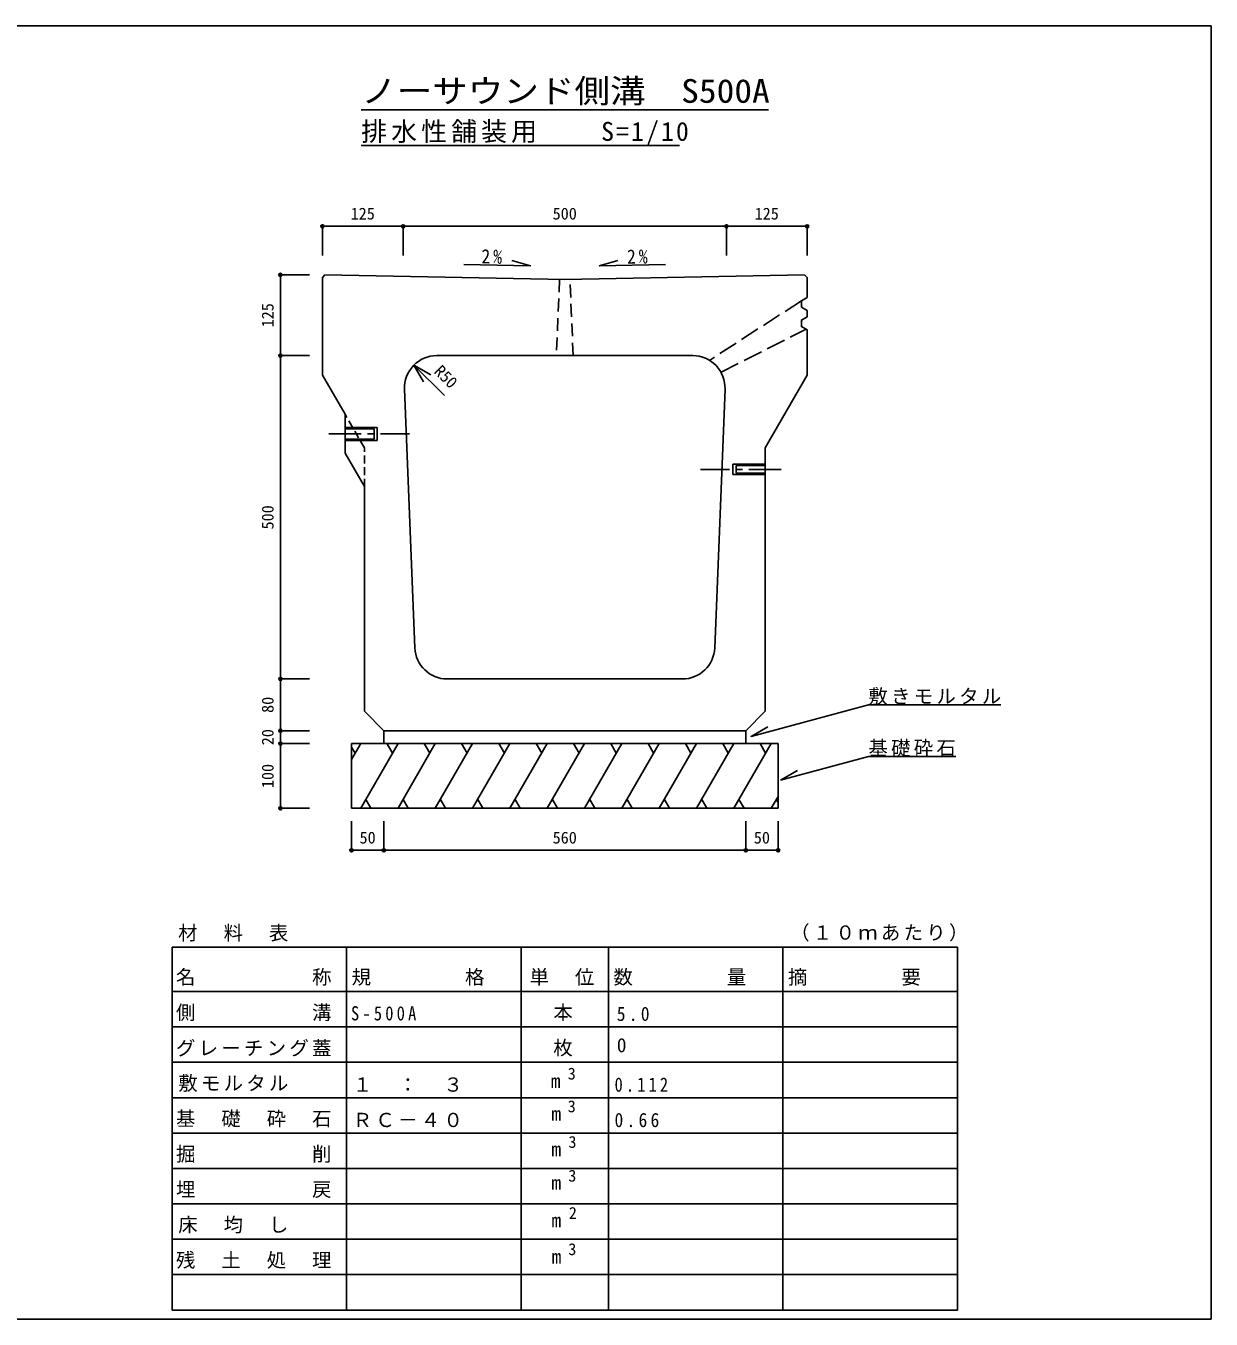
# Model space of a CAD drawing. Units: millimetres at full size, sheet at 1:10. Extents: x -3919 to 2081, y 780 to 2780.
# Drawn here: x 247 to 2081, y 780 to 2780 of the extents above; entities that cross this region are included whole.
import ezdxf
from ezdxf.enums import TextEntityAlignment as Align

# ---------------------------------------------------------------- set-up
doc = ezdxf.new("R2010")
doc.units = ezdxf.units.MM
doc.header["$LTSCALE"] = 10
doc.header["$PDMODE"] = 32
doc.header["$PDSIZE"] = 5
for name, pattern in [('CHAIN1', [8, 5, -1, 1, -1]), ('DASHED1', [1.8, 1.2, -0.6]), ('DASHED2', [3, 2, -1]), ('DASHED3', [4, 3, -1])]:
    doc.linetypes.add(name, pattern=pattern)
doc.layers.add('0-0_通り芯', color=7, linetype='Continuous')
doc.styles.add('ＭＳ ゴシック', font='')
doc.styles.get('ＭＳ ゴシック').set_extended_font_data('MS Gothic')

msp = doc.modelspace()

# ---------------------------------------------------------------- linework, layer by layer
at = {"layer": '0-0_通り芯'}
for p, q in [((765.63, 2649.53), (1395.63, 2649.53)), ((765.63, 2594.53), (1258.13, 2594.53)), ((1133.71, 2408.48), (1162.55, 2416.75)), ((1236.6, 2410.3), (1133.71, 2408.48)), ((740.63, 2158.55), (790.63, 2158.55)), ((785.63, 2156.55), (740.63, 2156.55)), ((740.63, 2140.55), (785.63, 2140.55)), ((785.63, 2140.55), (785.63, 2156.55)), ((790.63, 2158.55), (790.63, 2138.55)), ((790.63, 2138.55), (740.63, 2138.55)), ((1340.63, 2101.55), (1340.63, 2085.55)), ((1390.63, 2101.55), (1340.63, 2101.55)), ((1340.63, 2085.55), (1390.63, 2085.55)), ((1345.63, 2099.55), (1390.63, 2099.55)), ((1345.63, 2087.55), (1345.63, 2099.55)), ((1390.63, 2087.55), (1345.63, 2087.55)), ((1550.41, 1729.31), (1755.41, 1729.31)), ((800.63, 1669.53), (800.63, 1689.53)), ((1360.63, 1669.53), (1360.63, 1689.53)), ((764.9, 1669.53), (750.63, 1644.82)), ((750.63, 1569.53), (750.63, 1669.53)), ((750.63, 1664.27), (756.25, 1654.55)), ((822.63, 1669.53), (764.9, 1569.53)), ((805.63, 1669.01), (813.98, 1654.55)), ((880.37, 1669.53), (822.63, 1569.53)), ((863.07, 1669.53), (871.72, 1654.55)), ((938.11, 1669.53), (880.37, 1569.53)), ((920.8, 1669.53), (929.45, 1654.55)), ((995.84, 1669.53), (938.11, 1569.53)), ((978.54, 1669.53), (987.19, 1654.55)), ((1053.58, 1669.53), (995.84, 1569.53)), ((1036.27, 1669.53), (1044.92, 1654.55)), ((1111.31, 1669.53), (1053.58, 1569.53)), ((1094.01, 1669.53), (1102.66, 1654.55)), ((1169.05, 1669.53), (1111.31, 1569.53)), ((1151.74, 1669.53), (1160.39, 1654.55)), ((1226.78, 1669.53), (1169.05, 1569.53)), ((1209.48, 1669.53), (1218.13, 1654.55)), ((1284.52, 1669.53), (1226.78, 1569.53)), ((1267.21, 1669.53), (1275.86, 1654.55)), ((1342.25, 1669.53), (1284.52, 1569.53)), ((1324.95, 1669.53), (1333.6, 1654.55)), ((1399.99, 1669.53), (1342.25, 1569.53)), ((1382.68, 1669.53), (1391.33, 1654.55)), ((1550.41, 1649.51), (1414.52, 1613.1)), ((1550.41, 1649.51), (1685.41, 1649.51)), ((1414.52, 1613.1), (1440.5, 1628.1)), ((772.82, 1583.25), (780.74, 1569.53)), ((830.56, 1583.25), (838.48, 1569.53)), ((888.29, 1583.25), (896.21, 1569.53)), ((946.03, 1583.25), (953.95, 1569.53)), ((1003.76, 1583.25), (1011.68, 1569.53)), ((1061.5, 1583.25), (1069.42, 1569.53)), ((1119.23, 1583.25), (1127.15, 1569.53)), ((1176.97, 1583.25), (1184.89, 1569.53)), ((1234.7, 1583.25), (1242.62, 1569.53)), ((1292.44, 1583.25), (1300.36, 1569.53)), ((1350.17, 1583.25), (1358.09, 1569.53)), ((1410.63, 1587.97), (1399.99, 1569.53)), ((1407.91, 1583.25), (1410.63, 1578.53)), ((1410.63, 1569.53), (750.63, 1569.53)), ((473.13, 1354.53), (1688.13, 1354.53)), ((473.13, 1354.53), (473.13, 1231.41)), ((743.13, 1354.53), (743.13, 1231.41)), ((1013.13, 1354.53), (1013.13, 1231.41)), ((1148.13, 1354.53), (1148.13, 1231.41)), ((1418.13, 1354.53), (1418.13, 1231.41)), ((1688.13, 1354.53), (1688.13, 1231.41)), ((473.13, 1286.13), (1688.13, 1286.13)), ((473.13, 1231.41), (1688.13, 1231.41)), ((473.13, 1231.41), (473.13, 793.65)), ((743.13, 1231.41), (743.13, 793.65)), ((1013.13, 1231.41), (1013.13, 793.65)), ((1148.13, 1231.41), (1148.13, 793.65)), ((1418.13, 1231.41), (1418.13, 793.65)), ((1688.13, 1231.41), (1688.13, 793.65)), ((473.13, 1176.69), (1688.13, 1176.69)), ((473.13, 1121.97), (1688.13, 1121.97)), ((473.13, 1067.25), (1688.13, 1067.25)), ((473.13, 1012.53), (1688.13, 1012.53)), ((473.13, 957.81), (1688.13, 957.81)), ((473.13, 903.09), (1688.13, 903.09)), ((473.13, 848.37), (1688.13, 848.37)), ((473.13, 793.65), (1688.13, 793.65)), ((558.63, 793.65), (1467.63, 793.65))]:
    msp.add_line(p, q, dxfattribs=at)
at = {"layer": '0-0_通り芯', "color": 4}
for p, q in [((705.63, 2469.53), (830.63, 2469.53)), ((705.63, 2469.53), (705.63, 2424.53)), ((830.63, 2469.53), (830.63, 2424.53)), ((830.63, 2469.53), (1330.63, 2469.53)), ((1330.63, 2469.53), (1330.63, 2424.53)), ((1330.63, 2469.53), (1455.63, 2469.53)), ((1455.63, 2469.53), (1455.63, 2424.53)), ((640.63, 2269.53), (640.63, 2394.53)), ((640.63, 2394.53), (685.63, 2394.53)), ((640.63, 1769.53), (640.63, 2269.53)), ((640.63, 2269.53), (685.63, 2269.53)), ((894.32, 2207.88), (847.32, 2254.89)), ((847.32, 2254.89), (862.32, 2228.91)), ((847.32, 2254.89), (873.3, 2239.89)), ((640.63, 1689.53), (640.63, 1769.53)), ((640.63, 1769.53), (685.63, 1769.53)), ((640.63, 1669.53), (640.63, 1689.53)), ((640.63, 1689.53), (685.63, 1689.53)), ((640.63, 1569.53), (640.63, 1669.53)), ((640.63, 1669.53), (685.63, 1669.53)), ((640.63, 1569.53), (685.63, 1569.53)), ((750.63, 1504.53), (750.63, 1549.53)), ((800.63, 1504.53), (800.63, 1549.53)), ((1360.63, 1504.53), (1360.63, 1549.53)), ((1410.63, 1504.53), (1410.63, 1549.53)), ((750.63, 1504.53), (800.63, 1504.53)), ((800.63, 1504.53), (1360.63, 1504.53)), ((1360.63, 1504.53), (1410.63, 1504.53))]:
    msp.add_line(p, q, dxfattribs=at)
at = {"layer": '0-0_通り芯', "color": 3}
for p, q in [((709.63, 2394.53), (1080.63, 2387.53)), ((1080.63, 2387.53), (1451.63, 2394.53)), ((1451.63, 2394.53), (1455.63, 2390.53)), ((1455.63, 2390.53), (1455.63, 2359.53)), ((1278.59, 2269.53), (882.67, 2269.53)), ((705.63, 2239.53), (740.63, 2178.91)), ((1455.63, 2239.53), (1390.63, 2126.95)), ((848.71, 1817.53), (832.71, 2217.53)), ((1312.55, 1817.53), (1328.55, 2217.53)), ((740.63, 2178.91), (740.63, 2118.91)), ((740.63, 2118.91), (770.63, 2066.95)), ((770.63, 1719.53), (770.63, 2066.95)), ((1262.59, 1769.53), (898.67, 1769.53)), ((770.63, 1719.53), (800.63, 1689.53)), ((1360.63, 1689.53), (800.63, 1689.53))]:
    msp.add_line(p, q, dxfattribs=at)
at = {"layer": '0-0_通り芯', "color": 3, "linetype": 'DASHED2'}
for p, q in [((1072.63, 2387.68), (1067.63, 2269.53)), ((1093.63, 2269.53), (1088.63, 2387.68))]:
    msp.add_line(p, q, dxfattribs=at)
at = {"layer": '0-0_通り芯', "color": 3, "linetype": 'DASHED3'}
for p, q in [((1446.63, 2354.25), (1304.53, 2262.28)), ((1322.35, 2243.73), (1453.93, 2310.48))]:
    msp.add_line(p, q, dxfattribs=at)
at = {"layer": '0-0_通り芯', "linetype": 'CHAIN1'}
for p, q in [((715.63, 2148.55), (840.63, 2148.55)), ((1415.63, 2093.55), (1290.63, 2093.55))]:
    msp.add_line(p, q, dxfattribs=at)
at = {"layer": '0-0_通り芯', "color": 2}
msp.add_line((80.63, 779.53), (2080.63, 779.53), dxfattribs=at)
msp.add_lwpolyline([(-3919.37, 2779.53), (2080.63, 2779.53), (2080.63, 779.53)], dxfattribs=at)
at = {"layer": '0-0_通り芯'}
for points in [[(924.66, 2410.3), (1027.55, 2408.48), (998.72, 2416.75)], [(1550.41, 1729.31), (1368.9, 1680.68), (1394.88, 1695.68)], [(1410.63, 1569.53), (1410.63, 1669.53), (750.63, 1669.53)]]:
    msp.add_lwpolyline(points, dxfattribs=at)
at = {"layer": '0-0_通り芯', "color": 3}
for points in [[(709.63, 2394.53), (705.63, 2390.53), (705.63, 2239.53)], [(1455.63, 2359.53), (1446.63, 2354.53), (1446.63, 2344.53), (1455.63, 2339.53), (1455.63, 2329.53), (1446.63, 2324.53), (1446.63, 2314.53), (1455.63, 2309.53), (1455.63, 2239.53)], [(1360.63, 1689.53), (1390.63, 1719.53), (1390.63, 2126.95)]]:
    msp.add_lwpolyline(points, dxfattribs=at)
at = {"layer": '0-0_通り芯', "color": 3, "linetype": 'DASHED1'}
msp.add_lwpolyline([(770.63, 2066.95), (770.63, 2126.95), (740.63, 2178.91)], dxfattribs=at)
at = {"layer": '0-0_通り芯', "color": 3}
for centre, start, end in [((882.67, 2219.53), 90, 182.29061), ((1278.59, 2219.53), 357.70939, 90), ((898.67, 1819.53), 182.29061, 270), ((1262.59, 1819.53), 270, 357.70939)]:
    msp.add_arc(centre, 50, start, end, dxfattribs=at)
at = {"layer": '0-0_通り芯', "color": 4}
for p in [(705.63, 2469.53), (830.63, 2469.53), (1330.63, 2469.53), (1455.63, 2469.53), (640.63, 2394.53), (640.63, 2269.53), (640.63, 1769.53), (640.63, 1689.53), (640.63, 1669.53), (640.63, 1569.53), (750.63, 1504.53), (800.63, 1504.53), (1360.63, 1504.53), (1410.63, 1504.53)]:
    msp.add_point(p, dxfattribs=at)

# ---------------------------------------------------------------- texts
at = {"layer": '0-0_通り芯', "color": 3, "style": 'ＭＳ ゴシック', "width": 1.1}
msp.add_text('ノーサウンド側溝\u3000S500A', height=36.66, dxfattribs=at).set_placement((765.63, 2649.53), align=Align.BOTTOM_LEFT)
at = {"layer": '0-0_通り芯', "color": 4, "style": 'ＭＳ ゴシック'}
for s, p in [('125', (749.38, 2474.53)), ('500', (1061.88, 2474.53)), ('125', (1374.38, 2474.53)), ('50', (763.13, 1509.53)), ('560', (1061.88, 1509.53)), ('50', (1373.13, 1509.53)), ('3', (1085.15, 1144.59)), ('3', (1085.15, 1093.98)), ('3', (1086.32, 1038.92)), ('3', (1086.05, 986.66)), ('2', (1086.95, 929.13)), ('3', (1086.05, 873.05))]:
    msp.add_text(s, height=18.33, dxfattribs=at).set_placement(p, align=Align.BOTTOM_LEFT)
for s, rotation, p in [('125', 90, (635.63, 2313.28)), ('R50', 315, (873.3, 2239.89)), ('500', 90, (635.63, 2000.78)), ('80', 90, (635.63, 1717.03)), ('20', 90, (635.63, 1667.03)), ('100', 90, (635.63, 1600.78))]:
    msp.add_text(s, height=18.33, rotation=rotation, dxfattribs=at).set_placement(p, align=Align.BOTTOM_LEFT)
at = {"layer": '0-0_通り芯', "style": 'ＭＳ ゴシック'}
for s, p in [('0', (1161.13, 1185.63)), ('m', (1059.05, 1130.23)), ('m', (1059.95, 1079.61)), ('m', (1059.95, 1024.89)), ('m', (1059.95, 972.91)), ('m', (1060.04, 914.77)), ('m', (1060.22, 858.68))]:
    msp.add_text(s, height=21.99, dxfattribs=at).set_placement(p, align=Align.BOTTOM_LEFT)
at = {"layer": '0-0_通り芯', "attachment_point": 7, "style": 'ＭＳ ゴシック'}
for s, insert, char_height in [('\\T1.16;排水性舗装用\u3000\u3000S=1/10', (765.63, 2594.53), 29.33), ('\\T1.17;敷きモルタル', (1550.41, 1729.31), 21.99), ('\\T1.17;基礎砕石', (1550.41, 1649.51), 21.99), ('\\T1.17;材\u3000料\u3000表', (482.63, 1363.47), 21.99), ('\\T1.17;（１０ｍあたり）', (1429.38, 1363.47), 21.99), ('\\T1.17;名\u3000\u3000\u3000\u3000\u3000称', (479.13, 1295.07), 21.99), ('\\T1.17;規\u3000\u3000\u3000\u3000格', (750.88, 1295.07), 21.99), ('\\T1.17;単\u3000位', (1026.13, 1295.07), 21.99), ('\\T1.17;数\u3000\u3000\u3000\u3000量', (1155.88, 1295.07), 21.99), ('\\T1.17;摘\u3000\u3000\u3000\u3000要', (1425.88, 1295.07), 21.99), ('\\T1.17;側\u3000\u3000\u3000\u3000\u3000溝', (479.13, 1240.35), 21.99), ('\\T1.39;\\W0.85;S-500A', (749.88, 1241.14), 21.99), ('\\T1.17;\u3000本', (1027.88, 1240.35), 21.99), ('\\T1.38;\\W0.9;5.0', (1161.13, 1240.35), 21.99), ('\\T1.17;グレーチング蓋', (479.13, 1185.63), 21.99), ('\\T1.17;\u3000枚', (1027.88, 1185.63), 21.99), ('\\T1.17;敷モルタル', (482.63, 1130.91), 21.99), ('\\T1.17;１\u3000：\u3000３', (752.63, 1130.91), 21.99), ('\\T1.38;\\W0.85;0.112', (1157.63, 1130.91), 21.99), ('\\T1.17;基\u3000礎\u3000砕\u3000石', (479.13, 1076.19), 21.99), ('\\T1.17;ＲＣ－４０', (752.63, 1076.19), 21.99), ('\\T1.38;\\W0.9;0.66', (1157.63, 1076.19), 21.99), ('\\T1.17;掘\u3000\u3000\u3000\u3000\u3000削', (479.13, 1021.47), 21.99), ('\\T1.17;埋\u3000\u3000\u3000\u3000\u3000戻', (479.13, 966.75), 21.99), ('\\T1.17;床\u3000均\u3000し', (482.63, 912.03), 21.99), ('\\T1.17;残\u3000土\u3000処\u3000理', (479.13, 857.31), 21.99)]:
    msp.add_mtext(s, dxfattribs=dict(at, insert=insert, char_height=char_height))
at = {"layer": '0-0_通り芯', "char_height": 21.99, "attachment_point": 7, "style": 'ＭＳ ゴシック'}
for insert, rotation in [((951.59, 2411.85), 358.986), ((1177.18, 2411.27), 1.014)]:
    msp.add_mtext('\\T1.36;\\W0.9;2%', dxfattribs=dict(at, insert=insert, rotation=rotation))

doc.saveas('drawing.dxf')
